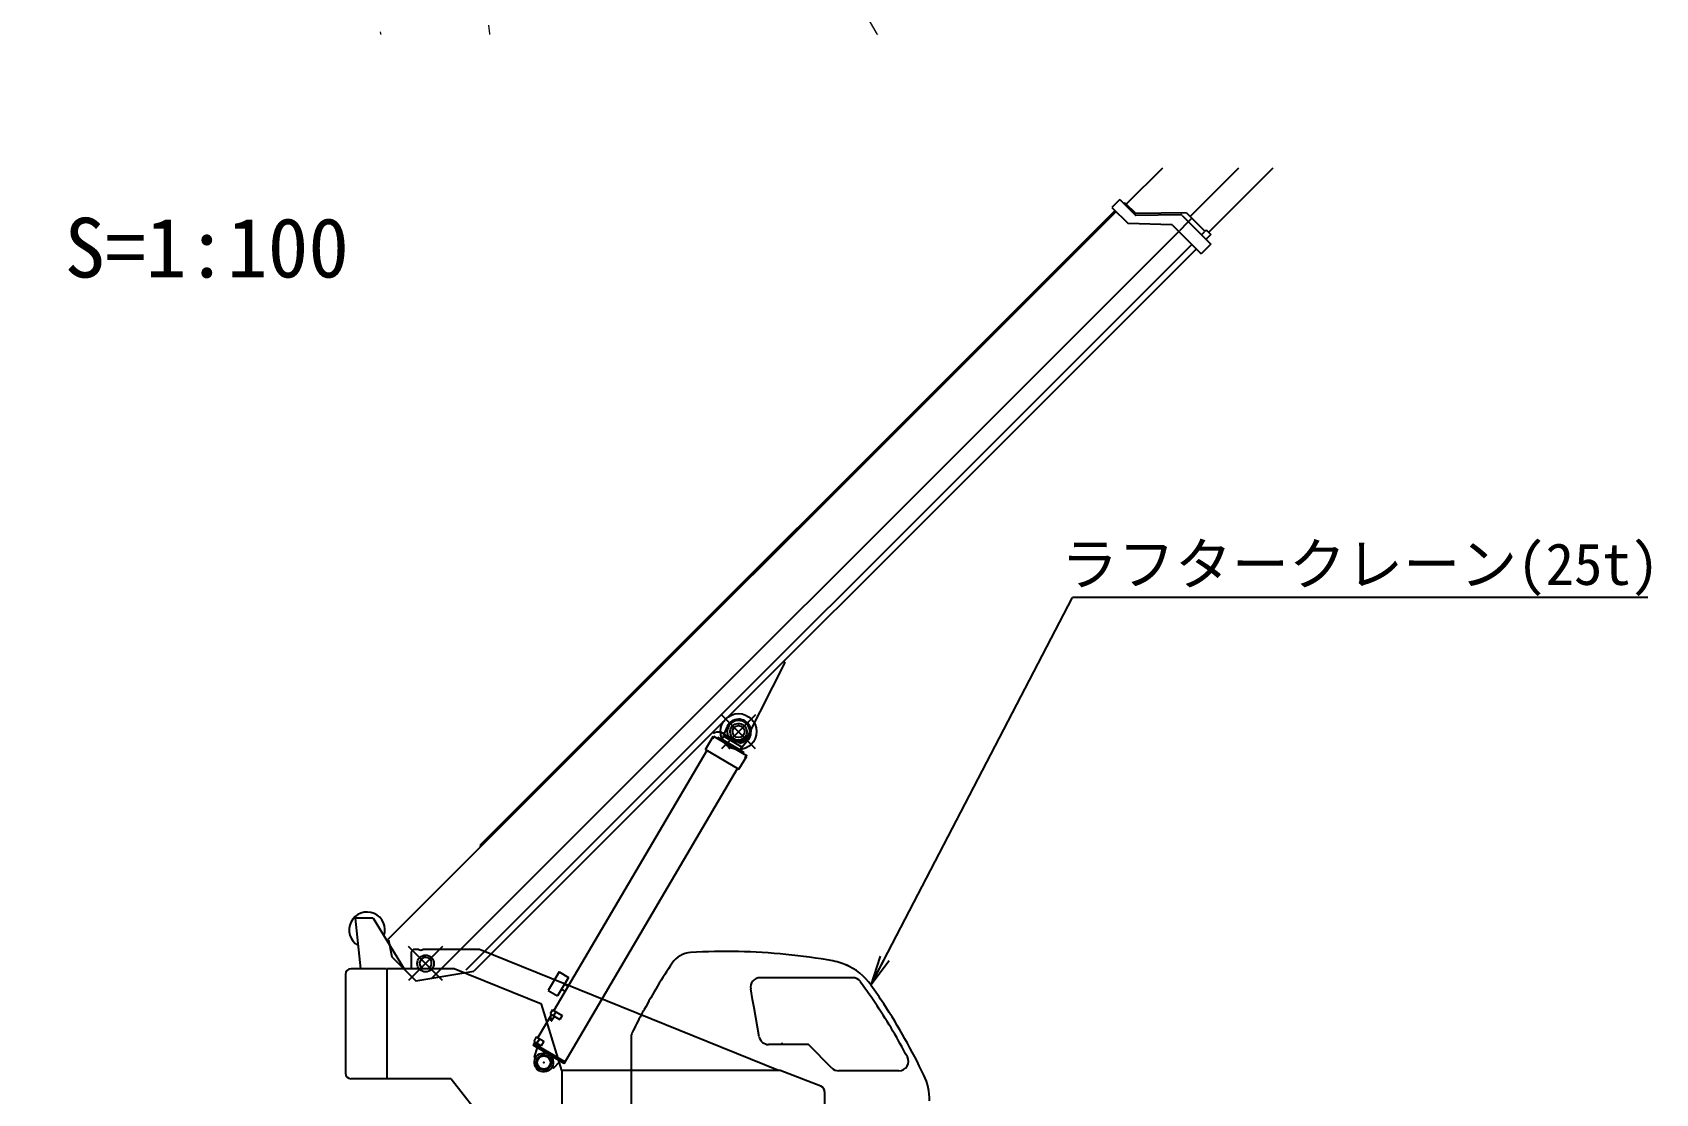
# Model space of a CAD drawing. Header units: millimetres. Extents: x -2078669 to -1085629, y -5987148 to 310365.
# Drawn here: x -1540040 to -1472092, y -1541923 to -1497488 of the extents above; entities that cross this region are included whole.
import ezdxf
from ezdxf.enums import TextEntityAlignment as Align

# ---------------------------------------------------------------- set-up
doc = ezdxf.new("R2010")
doc.units = ezdxf.units.MM
doc.header["$LTSCALE"] = 500
doc.header["$PDSIZE"] = 300
for name, color, linetype, lineweight in [('D-BGD', 7, 'Continuous', 13), ('D-BYP-STR8', 5, 'Continuous', 25), ('D-BYP-STRB', 5, 'Continuous', 25), ('D-TTL-TXT', 7, 'Continuous', 13), ('◆ワイプアウト', 4, 'Continuous', 13)]:
    doc.layers.add(name, color=color, linetype=linetype, lineweight=lineweight)
doc.styles.add('MS ゴシック', font='MS Gothic.ttf')
doc.dimstyles.new('DIM-500-F', dxfattribs={"dimscale": 500, "dimtxt": 3.5, "dimasz": 2.5, "dimexe": 0, "dimexo": 2, "dimgap": 0.8, "dimtad": 1, "dimdec": 0, "dimzin": 0, "dimdsep": 46, "dimtxsty": 'MS ゴシック', "dimblk": 'OPEN', "dimcen": 0.1, "dimclrd": 256, "dimclre": 256, "dimclrt": 256, "dimaunit": 1, "dimadec": 4, "dimazin": 0, "dimtfac": 1, "dimtdec": 0, "dimtmove": 2, "dimatfit": 3, "dimldrblk": 'OPEN', "dimfxl": 1, "dimtolj": 1, "dimtzin": 0, "dimlwd": -1, "dimlwe": -1, "dimarcsym": 2})

# ---------------------------------------------------------------- blocks, each defined once
blk = doc.blocks.new('河川平面')
at = {"layer": 'D-BGD', "linetype": 'Continuous'}
for p, q in [((1804722, -2833990, 361334), (1805312, -2835092, 361348)), ((1805902, -2836192, 361361), (1806493, -2837294, 361374)), ((1807083, -2838396, 361387), (1807674, -2839498, 361400)), ((1808264, -2840600, 361413), (1808855, -2841701, 361426)), ((1809445, -2842803, 361439), (1810036, -2843904, 361452)), ((1810626, -2845006, 361466), (1811217, -2846108, 361479)), ((1812780, -2849507, 361550), (1813218, -2850677, 361586)), ((1813657, -2851846, 361622), (1814096, -2853017, 361658)), ((1814534, -2854187, 361694), (1814972, -2855357, 361730)), ((1815410, -2856527, 361767), (1815849, -2857697, 361803)), ((1816288, -2858867, 361839), (1816726, -2860037, 361875)), ((1817121, -2861220, 361902), (1817418, -2862435, 361906)), ((1794073, -2861464, 360360), (1794245, -2862686, 360553)), ((1794419, -2863910, 360747), (1794591, -2865132, 360940)), ((1817716, -2863649, 361911), (1818013, -2864863, 361916)), ((1794764, -2866355, 361134), (1794938, -2867577, 361327)), ((1818311, -2866077, 361921), (1818608, -2867291, 361926)), ((1818906, -2868505, 361930), (1819204, -2869719, 361935)), ((1795111, -2868800, 361521), (1795284, -2870023, 361714)), ((1795669, -2871170, 361825), (1796369, -2872205, 361814)), ((1819501, -2870934, 361940), (1819799, -2872147, 361945))]:
    blk.add_line(p, q, dxfattribs=at)
at = {"layer": 'D-BGD', "linetype": 'Continuous', "elevation": 362000}
for points in [[(1825541, -2870692), (1825112, -2869490), (1824241, -2867132), (1823333, -2864799), (1822374, -2862495), (1821720, -2861023), (1820642, -2858765), (1819499, -2856540), (1818319, -2854339), (1817106, -2852154), (1815880, -2849973), (1814649, -2847800), (1813409, -2845623), (1812169, -2843445), (1810938, -2841273), (1809726, -2839088), (1809600, -2838866), (1809435, -2838551), (1808452, -2836810), (1807207, -2834641), (1805948, -2832476)], [(1769883, -2845875), (1771580, -2846597), (1773796, -2847778), (1775963, -2849024), (1778115, -2850296), (1780269, -2851545), (1781697, -2852332), (1783905, -2853508), (1786057, -2854780), (1786368, -2854982), (1788332, -2856561), (1790077, -2858382), (1791388, -2860174), (1792556, -2862357), (1793465, -2864667), (1794196, -2867048), (1794820, -2869494), (1795080, -2870692)]]:
    blk.add_lwpolyline(points, dxfattribs=at)
at = {"layer": 'D-BGD', "linetype": 'Continuous', "extrusion": (0.113222, 0.07213, 0.990948), "elevation": 357987}
blk.add_lwpolyline([(-3374796, 50249), (-3375580, 50309), (-3376033, 50405)], dxfattribs=at)
at = {"layer": 'D-BGD', "linetype": 'Continuous'}
for points in [[(1807260, -2862110), (1807585, -2861860), (1807743, -2861350), (1807693, -2860719), (1807448, -2860135), (1807073, -2859755), (1806670, -2859681), (1806344, -2859932), (1806185, -2860442), (1806235, -2861073)], [(1806235, -2861073), (1806286, -2861704), (1806126, -2862213), (1805801, -2862465), (1805398, -2862391), (1805023, -2862010), (1804778, -2861427), (1804728, -2860796), (1804886, -2860286), (1805211, -2860036)]]:
    blk.add_lwpolyline(points, dxfattribs=at)
blk.add_polyline3d([(1790016, -2832683, 360460), (1790342, -2835386, 360490), (1790680, -2838510, 360550), (1791045, -2840484, 360570), (1791253, -2841607, 360580), (1791495, -2842911, 360600), (1791646, -2843713, 360600), (1791768, -2844383, 360580), (1791922, -2845198, 360550), (1792015, -2845679, 360530), (1792984, -2848969, 360510), (1793520, -2851711, 360490), (1793844, -2853454, 360390), (1793802, -2854872, 360390), (1793691, -2856469, 360420), (1793893, -2857542, 360420), (1794048, -2858416, 360380), (1794094, -2858777, 360370), (1794127, -2859142, 360370), (1794182, -2859427, 360370), (1794215, -2859631, 360370), (1794275, -2859908, 360370), (1794306, -2860075, 360370), (1794309, -2860331, 360370), (1794317, -2860497, 360370), (1794263, -2860892, 360360), (1794214, -2861118, 360360), (1794150, -2861370, 360360), (1794073, -2861464, 360360), (1793819, -2861203, 360370), (1793626, -2860976, 360380), (1793405, -2860619, 360400), (1793256, -2860337, 360410), (1793012, -2859677, 360420), (1792796, -2859150, 360430), (1792544, -2858244, 360480), (1792292, -2856957, 360490), (1791991, -2855192, 360500), (1791799, -2854343, 360510), (1791372, -2853060, 360510), (1790998, -2852245, 360520), (1790017, -2849697, 360530), (1789030, -2847261, 360530), (1788675, -2846273, 360530), (1788056, -2844741, 360550), (1787670, -2843446, 360580), (1787178, -2841894, 360630), (1786928, -2841024, 360670), (1786585, -2839535, 360690), (1786390, -2838489, 360710), (1785969, -2835790, 360710), (1785699, -2834032, 360670), (1785498, -2832958, 360630)], dxfattribs=at)
blk = doc.blocks.new('A$Cbc34e4a9')
at = {"layer": 'D-BYP-STRB'}
for p, q in [((7176, 9757), (6874, 9455)), ((7813, 9757), (7408, 9352)), ((8102, 9757), (7563, 9218)), ((6788, 9393), (692, 3297)), ((6780, 9401), (1460, 4082)), ((6820, 9495), (6753, 9428)), ((6753, 9428), (6889, 9292)), ((6820, 9495), (6954, 9360)), ((6862, 9466), (6855, 9459)), ((6862, 9466), (6953, 9376)), ((7378, 9382), (6953, 9376)), ((7378, 9382), (7525, 9235)), ((7254, 9283), (6889, 9292)), ((7330, 9366), (6954, 9360)), ((7261, 9280), (7502, 9039)), ((7387, 9302), (7318, 9232)), ((7342, 9361), (7583, 9120)), ((7423, 9337), (7395, 9309)), ((7313, 9227), (1059, 2973)), ((7423, 9118), (1344, 3039)), ((7583, 9120), (7502, 9039)), ((7525, 9220), (7504, 9199)), ((7542, 9239), (7539, 9235)), ((7542, 9239), (7581, 9200)), ((7581, 9200), (7542, 9161)), ((7461, 9080), (1412, 3031)), ((4014, 5616), (3701, 4999)), ((3769, 5179), (3485, 4894)), ((3769, 4894), (3485, 5179)), ((3413, 5032), (3420, 5024)), ((3532, 5081), (3498, 5001)), ((3351, 4887), (3415, 4997)), ((3407, 4982), (3413, 4978)), ((3413, 4978), (3423, 4995)), ((3415, 4997), (3419, 4998)), ((3419, 4998), (3695, 4836)), ((3427, 5027), (3420, 5024)), ((3447, 4981), (3452, 4990)), ((3452, 4990), (3672, 4861)), ((3471, 4979), (3473, 4983)), ((3473, 4983), (3655, 4876)), ((3501, 4999), (3486, 4975)), ((3498, 5001), (3658, 4907)), ((3580, 4967), (3502, 5020)), ((3539, 5001), (3639, 4942)), ((3550, 4921), (3544, 4910)), ((3563, 4913), (3557, 4902)), ((3642, 4884), (3656, 4908)), ((3710, 4972), (3658, 4907)), ((3362, 4880), (2080, 2701)), ((3351, 4887), (3631, 4722)), ((3362, 4880), (3362, 4880)), ((3631, 4722), (3696, 4832)), ((3652, 4872), (3655, 4876)), ((3667, 4852), (3672, 4861)), ((3680, 4821), (3690, 4838)), ((3680, 4821), (3687, 4817)), ((3695, 4836), (3696, 4832)), ((2166, 2258), (3619, 4728)), ((1460, 4082), (1469, 4073)), ((418, 3476), (462, 3050)), ((567, 3476), (418, 3476)), ((567, 3476), (827, 3050)), ((692, 3297), (696, 3293)), ((692, 3297), (696, 3293)), ((692, 3297), (696, 3293)), ((696, 3293), (724, 3152)), ((724, 3152), (925, 2951)), ((1149, 2953), (865, 3238)), ((1149, 3238), (865, 2953)), ((1149, 2953), (865, 3238)), ((1149, 3238), (865, 2953)), ((905, 3212), (885, 3193)), ((885, 3193), (885, 3050)), ((951, 3212), (905, 3212)), ((1458, 3212), (983, 3212)), ((3963, 2200), (1458, 3212)), ((337, 3004), (337, 2176)), ((677, 3050), (383, 3050)), ((683, 3050), (683, 2130)), ((1246, 3050), (683, 3050)), ((925, 2951), (1412, 3031)), ((1977, 2755), (1246, 3050)), ((2125, 3025), (2034, 2870)), ((2125, 3025), (2203, 2979)), ((2034, 2870), (2112, 2824)), ((2203, 2979), (2112, 2824)), ((2150, 2877), (2175, 2862)), ((2170, 2923), (2200, 2905)), ((3744, 2794), (3729, 2882)), ((4583, 2976), (3808, 2976)), ((2149, 2200), (1977, 2755)), ((3757, 2725), (3744, 2794)), ((3800, 2482), (3757, 2725)), ((2061, 2668), (1946, 2474)), ((2049, 2643), (2041, 2630)), ((2041, 2630), (2041, 2628)), ((2041, 2628), (2061, 2616)), ((2049, 2643), (2063, 2667)), ((2049, 2643), (2071, 2630)), ((2070, 2707), (2051, 2674)), ((2051, 2674), (2130, 2627)), ((2061, 2616), (2063, 2616)), ((2063, 2616), (2071, 2630)), ((2070, 2707), (2150, 2660)), ((2071, 2630), (2085, 2654)), ((2097, 2691), (2078, 2658)), ((2150, 2660), (2130, 2627)), ((1934, 2481), (1912, 2443)), ((1934, 2481), (1996, 2444)), ((1961, 2465), (1938, 2427)), ((2727, 2472), (2727, 2368)), ((1923, 2434), (1909, 2410)), ((2166, 2258), (1909, 2410)), ((1912, 2443), (1974, 2406)), ((2174, 2271), (1916, 2423)), ((1940, 2391), (1916, 2313)), ((1929, 2306), (1916, 2313)), ((1996, 2444), (1974, 2406)), ((2001, 2356), (1995, 2345)), ((2068, 2302), (2074, 2312)), ((2727, 2368), (2727, 1746)), ((4212, 2416), (3879, 2416)), ((3989, 2426), (3989, 2426)), ((4408, 2219), (4212, 2416)), ((2079, 2218), (2066, 2225)), ((2079, 2218), (2134, 2277)), ((3976, 2200), (2149, 2200)), ((2149, 2200), (2149, 1745)), ((4316, 2068), (3976, 2200)), ((4970, 2196), (4465, 2196)), ((1220, 2130), (383, 2130)), ((1220, 2130), (1515, 1756)), ((4348, 2020), (4348, 1796))]:
    blk.add_line(p, q, dxfattribs=at)
blk.add_lwpolyline([(4006, 5624), (4014, 5616), (3701, 4999, -0.450816), (3580, 4967), (3502, 5020, 0.250856), (3427, 5027), (3420, 5024), (3413, 5032)], format="xyb", dxfattribs=at)
for centre, radius in [((3627, 5037), 151), ((3627, 5037), 50), ((1007, 3095), 69.9), ((1997, 2266), 55)]:
    blk.add_circle(centre, radius, dxfattribs=at)
for centre, radius, start, end in [((7253, 9273), 10, 45, 88.582), ((7330, 9349), 17, 45, 90.857), ((7532, 9242), 10, 225, 315), ((3457, 4953), 80, 54.524, 112.38), ((3627, 5036), 105, 321.8491, 154.7251), ((3627, 5036), 95, 59.5324, 201.6687), ((3627, 5036), 70, 229.5273143636495, 229.5273044017321), ((3627, 5036), 95, 277.3961, 59.5324), ((3550, 4906), 7.5, 149.5321, 229.5273), ((3550, 4906), 7.5, 229.5273, 329.5326), ((3627, 5036), 83.5, 236.0779, 333.138), ((3364, 4884), 5, 239.5325, 276.3742), ((517, 3376), 150, 340.4855, 239.9461), ((967, 3242), 34, 241.9275, 298.072), ((1007, 3096), 50, 36.867, 244.6854), ((3238, 2987), 200, 93.456, 146.2753), ((3527, -1804), 5000, 88.8901, 93.456), ((3624, 3191), 3.2, 0, 88.8898), ((3527, -1804), 5000, 79.735, 88.8541), ((383, 3004), 46, 90, 180), ((1007, 3096), 50, 295.315, 36.868), ((7238, 316), 5010, 146.2753, 151.4742), ((4329, 2624), 500, 63.771, 79.735), ((4329, 2624), 500, 35.373, 67.269), ((3808, 2896), 80, 90.0002, 190.1248), ((4583, 2896), 80, 36.329, 90.0002), ((663, 13), 4945, 33.462, 36.329), ((663, 13), 5000, 33.277, 35.46), ((663, 13), 4945, 27.709, 33.462), ((663, 13), 5000, 25.437, 33.277), ((7238, 316), 5010, 152.0424, 153.9503), ((7238, 316), 5010, 151.4742, 152.0424), ((2827, 2472), 100, 153.9502, 180), ((3879, 2496), 80, 190.1248, 230.1128), ((1997, 2266), 79.5, 229.5273143636495, 229.5273044017321), ((1997, 2266), 62.5, 229.5273143636495, 229.5273044017321), ((3879, 2496), 80, 230.1128, 269.9999), ((3994, 2427), 5, 152.053, 188.8952), ((4970, 2276), 80, 270.0001, 27.709), ((383, 2176), 46, 180, 270), ((4465, 2276), 80, 225, 269.9999), ((4297, 2020), 51.2, 0, 68.71), ((4727, 1946), 500, 359.836, 25.437)]:
    blk.add_arc(centre, radius, start, end, dxfattribs=at)
for p in [(3627, 5036), (3627, 5036), (1007, 3096), (1007, 3095), (1007, 3095), (1997, 2266)]:
    blk.add_point(p, dxfattribs=at)
blk = doc.blocks.new('_Open')
at = {"color": 0, "linetype": 'ByBlock', "lineweight": -2}
for p, q in [((-1, 0.167), (0, 0)), ((-1, -0.167), (0, 0)), ((0, 0), (-1, 0))]:
    blk.add_line(p, q, dxfattribs=at)

msp = doc.modelspace()

# ---------------------------------------------------------------- block references
at = {"layer": 'D-BGD'}
msp.add_blockref('河川平面', (-3310965.8, 1335500.2), dxfattribs=at)

# ---------------------------------------------------------------- next in the draw order: wipeouts: each hides what was drawn before it
msp.add_wipeout([(-1650238.2, -1497587.3), (-1438401.3, -1497587.3), (-1437818.5, -1582057.4), (-1649655.4, -1582057.4)]).dxf.layer = '◆ワイプアウト'

# ---------------------------------------------------------------- next in the draw order: linework, layer by layer
at = {"layer": 'D-BYP-STR8'}
msp.add_line((-1472420.7, -1521149.8), (-1496500.7, -1521149.8), dxfattribs=at)

# ---------------------------------------------------------------- next in the draw order: block references
at = {"layer": 'D-BYP-STR8', "xscale": 5, "yscale": 5, "zscale": 5}
msp.add_blockref('A$Cbc34e4a9', (-1528617.6, -1551952.3), dxfattribs=at)

# ---------------------------------------------------------------- next in the draw order: texts
at = {"layer": 'D-BYP-STR8', "style": 'MS ゴシック'}
msp.add_text('ラフタークレーン(25t)', height=1750, dxfattribs=at).set_placement((-1484460.7, -1521149.8), align=Align.BOTTOM_CENTER)
at = {"layer": 'D-TTL-TXT', "style": 'MS ゴシック'}
msp.add_text('S=1:100', height=2500, dxfattribs=at).set_placement((-1532742, -1508499.3), align=Align.BOTTOM_CENTER)

# ---------------------------------------------------------------- next in the draw order: leaders
at = {"layer": 'D-BYP-STR8'}
msp.add_leader([(-1504938.2, -1537381.7), (-1496500.7, -1521149.8)], dimstyle='DIM-500-F', dxfattribs=at)

doc.saveas('drawing.dxf')
